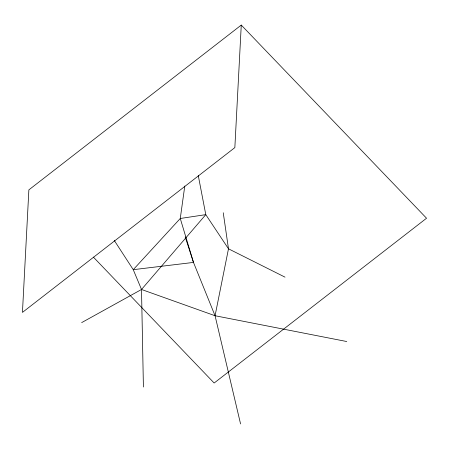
<?xml version="1.0" encoding="UTF-8"?>
<svg xmlns="http://www.w3.org/2000/svg" width="449" height="449" viewBox="0 0 449 449"><rect width="100%" height="100%" fill="white"/><g stroke="black" fill="none" stroke-linecap="round" stroke-linejoin="round"><path stroke-width="0.67" d="M241.27 25.071L234.849 147.609L22.45 312.397L28.871 189.865L241.27 25.071L426.55 218.231L214.151 383.025L93.381 257.114M184.78 186.038L180.268 218.483L193.485 262.418L215.065 315.737L240.569 423.929M346.768 341.532L215.065 315.737L228.485 248.813L223.248 212.759M81.651 322.618L141.508 289.476L205.788 214.639L198.267 175.542M114.27 240.434L133.252 269.675L141.508 289.476L215.065 315.737M285.008 277.145L228.485 248.813L205.788 214.639L180.268 218.483L133.252 269.675L193.485 262.418L185.229 237.005M141.508 289.476L143.411 387.01"/></g></svg>
